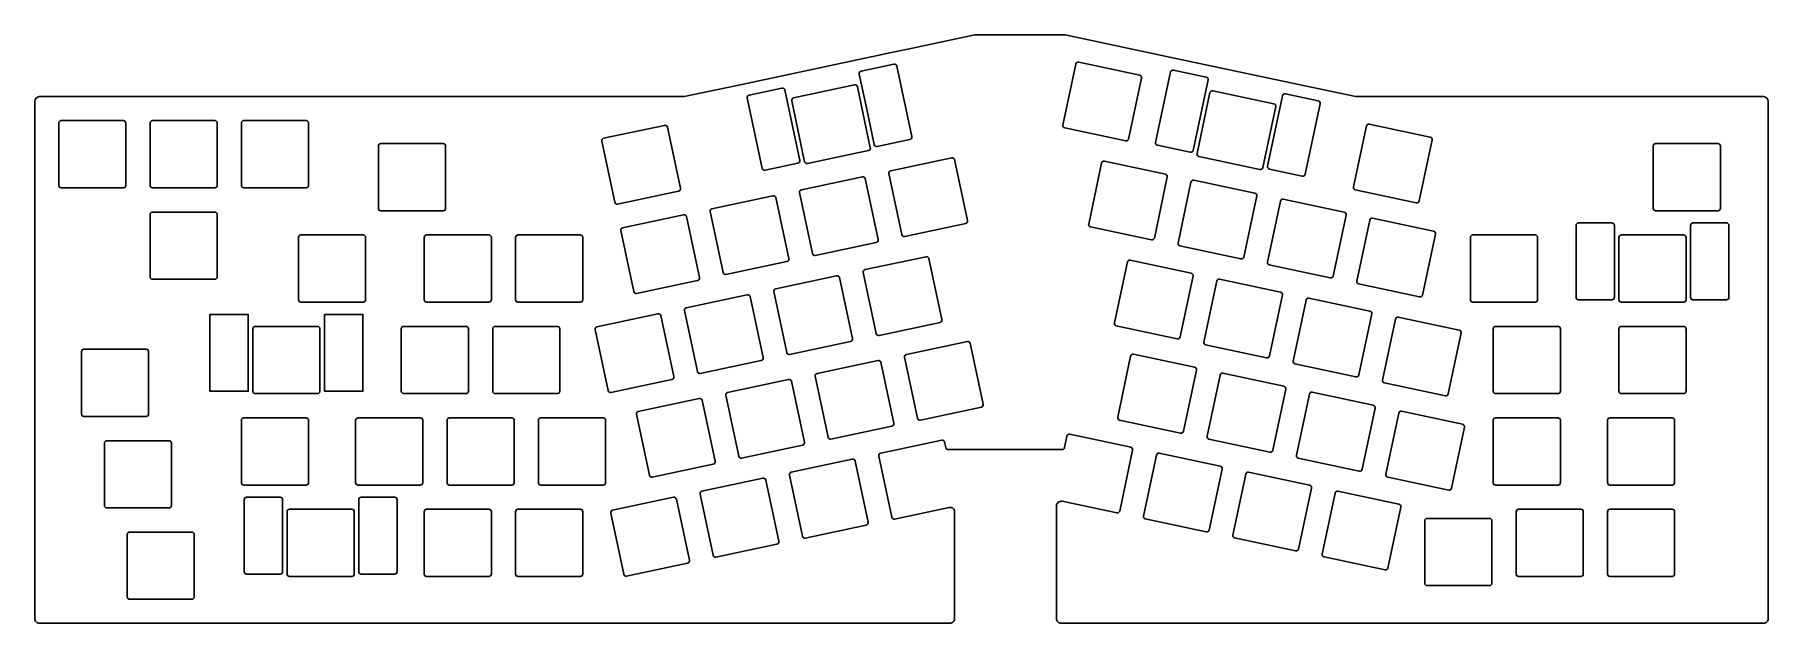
# Model space of a CAD drawing. Header units: millimetres. Extents: x -363 to -2, y -488 to -366.
import ezdxf

# ---------------------------------------------------------------- set-up
doc = ezdxf.new("R2010")
doc.units = ezdxf.units.MM
doc.layers.get('0').update_dxf_attribs({"linetype": 'CONTINUOUS'})

msp = doc.modelspace()

# ---------------------------------------------------------------- linework, layer by layer
for points in [[(-148.57, -451.58, -0.354119), (-149.06, -451.98), (-172.86, -451.98, -0.354119), (-173.35, -451.58), (-173.59, -450.44, 0.414214), (-174.18, -450.06), (-186.9, -452.76, 0.414214), (-187.28, -453.36), (-184.58, -466.07, 0.414214), (-183.99, -466.46), (-172.62, -464.04, -0.357532), (-171.5, -464.62), (-171.5, -487.19, -0.414214), (-172.5, -488.19), (-248.02, -488.19), (-252.52, -488.19), (-305.52, -488.19), (-362.27, -488.19, -0.414214), (-363.27, -487.19), (-363.27, -379.46, -0.412563), (-362.28, -378.46), (-309.02, -378.46), (-309.02, -378.46), (-249.02, -378.46), (-249.02, -378.46), (-227.89, -378.46), (-215.82, -375.9), (-183.67, -369.06), (-181.23, -368.54), (-167.26, -365.57, -0.052408), (-167.05, -365.55), (-148.65, -365.55, -0.052408), (-148.45, -365.57), (-126.33, -370.27), (-94.18, -377.11), (-87.81, -378.46), (-73.47, -378.46), (-73.47, -378.46), (-69.98, -378.46), (-16.98, -378.46), (-13.47, -378.46), (-13.47, -378.46), (-2.84, -378.46, -0.412255), (-1.85, -379.46), (-1.85, -487.19, -0.414214), (-2.85, -488.19), (-16.98, -488.19), (-69.98, -488.19), (-74.48, -488.19), (-149.26, -488.19, -0.414214), (-150.26, -487.19), (-150.26, -463.75, -0.476976), (-149.05, -462.77), (-137.67, -465.19, 0.414214), (-137.07, -464.81), (-134.37, -452.09, 0.414214), (-134.76, -451.5), (-147.47, -448.8, 0.414214), (-148.06, -449.18)], [(-191.36, -373.76), (-189.8, -381.1), (-188.24, -388.44, 0.414214), (-187.65, -388.82), (-180.8, -387.37, 0.414214), (-180.42, -386.77), (-183.54, -372.1, 0.414214), (-184.13, -371.72), (-190.98, -373.17, 0.414214)], [(-132.89, -373.99, -0.414214), (-132.5, -374.59), (-135.21, -387.3, -0.414214), (-135.8, -387.69), (-148.51, -384.98, -0.414214), (-148.9, -384.39), (-146.2, -371.68, -0.414214), (-145.6, -371.29)], [(-119.03, -374.38), (-125.88, -372.93, 0.414214), (-126.47, -373.31), (-129.59, -387.99, 0.414214), (-129.2, -388.58), (-122.36, -390.03, 0.414214), (-121.76, -389.65), (-118.64, -374.98, 0.414214)], [(-207.48, -376.68), (-214.33, -378.14, 0.414214), (-214.72, -378.73), (-211.6, -393.4, 0.414214), (-211.01, -393.79), (-204.16, -392.33, 0.414214), (-203.77, -391.74), (-206.89, -377.07, 0.414214)], [(-192.35, -376.02), (-205.07, -378.72, 0.414214), (-205.45, -379.32), (-202.75, -392.03, 0.414214), (-202.16, -392.42), (-189.44, -389.71, 0.414214), (-189.06, -389.12), (-191.76, -376.4, 0.414214)], [(-104.94, -379.93), (-117.65, -377.23, 0.414214), (-118.25, -377.62), (-120.95, -390.33, 0.414214), (-120.56, -390.93), (-107.85, -393.63, 0.414214), (-107.25, -393.24), (-104.55, -380.53, 0.414214)], [(-105.85, -393.54), (-99, -395, 0.414214), (-98.41, -394.61), (-95.29, -379.94, 0.414214), (-95.67, -379.35), (-102.52, -377.89, 0.414214), (-103.11, -378.28), (-106.23, -392.95, 0.414214)], [(-358.27, -383.96, -0.414214), (-357.77, -383.46), (-344.77, -383.46, -0.414214), (-344.27, -383.96), (-344.27, -396.96, -0.414214), (-344.77, -397.46), (-357.77, -397.46, -0.414214), (-358.27, -396.96)], [(-325.72, -383.46, -0.414214), (-325.22, -383.96), (-325.22, -396.96, -0.414214), (-325.72, -397.46), (-338.72, -397.46, -0.414214), (-339.22, -396.96), (-339.22, -383.96, -0.414214), (-338.72, -383.46)], [(-306.67, -383.46, -0.414214), (-306.17, -383.96), (-306.17, -396.96, -0.414214), (-306.67, -397.46), (-319.67, -397.46, -0.414214), (-320.17, -396.96), (-320.17, -383.96, -0.414214), (-319.67, -383.46)], [(-245.05, -387.73, -0.414214), (-244.67, -387.14), (-231.95, -384.44, -0.414214), (-231.36, -384.82), (-228.65, -397.54, -0.414214), (-229.04, -398.13), (-241.76, -400.83, -0.414214), (-242.35, -400.45)], [(-85.64, -384.55, -0.414214), (-85.04, -384.16), (-72.33, -386.87, -0.414214), (-71.94, -387.46), (-74.65, -400.17, -0.414214), (-75.24, -400.56), (-87.95, -397.86, -0.414214), (-88.34, -397.26)], [(-291.6, -388.73, -0.414214), (-291.1, -388.23), (-278.1, -388.23, -0.414214), (-277.6, -388.73), (-277.6, -401.73, -0.414214), (-278.1, -402.22), (-291.1, -402.22, -0.414214), (-291.6, -401.73)], [(-25.85, -388.73, -0.414214), (-25.35, -388.23), (-12.35, -388.23, -0.414214), (-11.85, -388.73), (-11.85, -401.73, -0.414214), (-12.35, -402.22), (-25.35, -402.22, -0.414214), (-25.85, -401.73)], [(-185.19, -394.48, -0.414214), (-184.8, -393.89), (-172.09, -391.19, -0.414214), (-171.5, -391.57), (-168.79, -404.29, -0.414214), (-169.18, -404.88), (-181.89, -407.58, -0.414214), (-182.49, -407.2)], [(-140.84, -392.29, -0.414214), (-140.25, -391.9), (-127.53, -394.61, -0.414214), (-127.15, -395.2), (-129.85, -407.92, -0.414214), (-130.44, -408.3), (-143.16, -405.6, -0.414214), (-143.54, -405.01)], [(-203.82, -398.44, -0.414214), (-203.44, -397.85), (-190.72, -395.15, -0.414214), (-190.13, -395.53), (-187.43, -408.25, -0.414214), (-187.81, -408.84), (-200.53, -411.55, -0.414214), (-201.12, -411.16)], [(-122.21, -396.25, -0.414214), (-121.61, -395.87), (-108.9, -398.57, -0.414214), (-108.51, -399.16), (-111.22, -411.88, -0.414214), (-111.81, -412.26), (-124.52, -409.56, -0.414214), (-124.91, -408.97)], [(-222.46, -402.41, -0.414214), (-222.07, -401.81), (-209.36, -399.11, -0.414214), (-208.76, -399.49), (-206.06, -412.21, -0.414214), (-206.44, -412.8), (-219.16, -415.51, -0.414214), (-219.75, -415.12)], [(-92.58, -415.84, -0.414214), (-93.17, -416.22), (-105.89, -413.52, -0.414214), (-106.28, -412.93), (-103.57, -400.21, -0.414214), (-102.98, -399.83), (-90.26, -402.53, -0.414214), (-89.88, -403.12)], [(-339.22, -403.01, -0.414214), (-338.72, -402.51), (-325.72, -402.51, -0.414214), (-325.22, -403.01), (-325.22, -416.01, -0.414214), (-325.72, -416.51), (-338.72, -416.51, -0.414214), (-339.22, -416.01)], [(-241.09, -406.37, -0.414214), (-240.71, -405.77), (-227.99, -403.07, -0.414214), (-227.4, -403.46), (-224.69, -416.17, -0.414214), (-225.08, -416.76), (-237.79, -419.47, -0.414214), (-238.39, -419.08)], [(-84.94, -404.17, -0.414214), (-84.35, -403.79), (-71.63, -406.49, -0.414214), (-71.25, -407.08), (-73.95, -419.8, -0.414214), (-74.54, -420.18), (-87.26, -417.48, -0.414214), (-87.64, -416.89)], [(-41.93, -405.28), (-41.93, -420.28, 0.414214), (-41.43, -420.77), (-34.43, -420.77, 0.414214), (-33.93, -420.28), (-33.93, -405.28, 0.414214), (-34.43, -404.78), (-41.43, -404.78, 0.414214)], [(-18.06, -405.28), (-18.06, -420.28, 0.414214), (-17.56, -420.77), (-10.56, -420.77, 0.414214), (-10.06, -420.28), (-10.06, -405.28, 0.414214), (-10.56, -404.78), (-17.56, -404.78, 0.414214)], [(-308.27, -407.78, -0.414214), (-307.77, -407.28), (-294.77, -407.28, -0.414214), (-294.27, -407.78), (-294.27, -420.77, -0.414214), (-294.77, -421.27), (-307.77, -421.27, -0.414214), (-308.27, -420.77)], [(-282.07, -407.78, -0.414214), (-281.57, -407.28), (-268.57, -407.28, -0.414214), (-268.07, -407.78), (-268.07, -420.77, -0.414214), (-268.57, -421.27), (-281.57, -421.27, -0.414214), (-282.07, -420.77)], [(-263.02, -407.78, -0.414214), (-262.52, -407.28), (-249.52, -407.28, -0.414214), (-249.02, -407.78), (-249.02, -420.77, -0.414214), (-249.52, -421.27), (-262.52, -421.27, -0.414214), (-263.02, -420.77)], [(-50.45, -407.28, -0.414214), (-49.95, -407.78), (-49.95, -420.77, -0.414214), (-50.45, -421.27), (-63.45, -421.27, -0.414214), (-63.95, -420.77), (-63.95, -407.78, -0.414214), (-63.45, -407.28)], [(-32.99, -407.78, -0.414214), (-32.49, -407.28), (-19.49, -407.28, -0.414214), (-18.99, -407.78), (-18.99, -420.77, -0.414214), (-19.49, -421.27), (-32.49, -421.27, -0.414214), (-32.99, -420.77)], [(-177.44, -411.8, -0.414214), (-176.85, -412.19), (-174.15, -424.9, -0.414214), (-174.53, -425.5), (-187.25, -428.2, -0.414214), (-187.84, -427.81), (-190.55, -415.1, -0.414214), (-190.16, -414.5)], [(-135.48, -412.9, -0.414214), (-134.89, -412.52), (-122.18, -415.22, -0.414214), (-121.79, -415.81), (-124.49, -428.53, -0.414214), (-125.09, -428.92), (-137.8, -426.21, -0.414214), (-138.19, -425.62)], [(-196.08, -415.76, -0.414214), (-195.49, -416.15), (-192.78, -428.86, -0.414214), (-193.17, -429.46), (-205.88, -432.16, -0.414214), (-206.48, -431.77), (-209.18, -419.06, -0.414214), (-208.79, -418.47)], [(-116.85, -416.86, -0.414214), (-116.26, -416.48), (-103.54, -419.18, -0.414214), (-103.16, -419.78), (-105.86, -432.49, -0.414214), (-106.45, -432.88), (-119.17, -430.17, -0.414214), (-119.55, -429.58)], [(-227.81, -423.02, -0.414214), (-227.43, -422.43), (-214.71, -419.72, -0.414214), (-214.12, -420.11), (-211.42, -432.82, -0.414214), (-211.8, -433.42), (-224.52, -436.12, -0.414214), (-225.11, -435.74)], [(-98.22, -420.83, -0.414214), (-97.62, -420.44), (-84.91, -423.14, -0.414214), (-84.52, -423.74), (-87.23, -436.45, -0.414214), (-87.82, -436.84), (-100.53, -434.13, -0.414214), (-100.92, -433.54)], [(-304.29, -426.32, -0.414214), (-303.79, -426.83), (-303.79, -439.83, -0.414214), (-304.29, -440.33), (-317.29, -440.33, -0.414214), (-317.79, -439.83), (-317.79, -426.83, -0.414214), (-317.29, -426.32)], [(-286.84, -426.83, -0.414214), (-286.34, -426.32), (-273.34, -426.32, -0.414214), (-272.84, -426.83), (-272.84, -439.83, -0.414214), (-273.34, -440.33), (-286.34, -440.33, -0.414214), (-286.84, -439.83)], [(-254.29, -426.32, -0.414214), (-253.79, -426.83), (-253.79, -439.83, -0.414214), (-254.29, -440.33), (-267.29, -440.33, -0.414214), (-267.79, -439.83), (-267.79, -426.83, -0.414214), (-267.29, -426.32)], [(-246.45, -426.98, -0.414214), (-246.06, -426.39), (-233.35, -423.68, -0.414214), (-232.75, -424.07), (-230.05, -436.79, -0.414214), (-230.43, -437.38), (-243.15, -440.08, -0.414214), (-243.74, -439.7)], [(-79.58, -424.79, -0.414214), (-78.99, -424.4), (-66.27, -427.1, -0.414214), (-65.89, -427.7), (-68.59, -440.41, -0.414214), (-69.18, -440.8), (-81.9, -438.1, -0.414214), (-82.29, -437.5)], [(-59.19, -426.83, -0.414214), (-58.69, -426.32), (-45.69, -426.32, -0.414214), (-45.19, -426.83), (-45.19, -439.83, -0.414214), (-45.69, -440.33), (-58.69, -440.33, -0.414214), (-59.19, -439.83)], [(-32.99, -426.83, -0.414214), (-32.49, -426.32), (-19.49, -426.32, -0.414214), (-18.99, -426.83), (-18.99, -439.83, -0.414214), (-19.49, -440.33), (-32.49, -440.33, -0.414214), (-32.99, -439.83)], [(-168.83, -429.45, -0.414214), (-168.23, -429.83), (-165.53, -442.55, -0.414214), (-165.91, -443.14), (-178.63, -445.84, -0.414214), (-179.22, -445.46), (-181.93, -432.74, -0.414214), (-181.54, -432.15)], [(-353.51, -431.59, -0.414214), (-353.01, -431.09), (-340.01, -431.09, -0.414214), (-339.51, -431.59), (-339.51, -444.59, -0.414214), (-340.01, -445.09), (-353.01, -445.09, -0.414214), (-353.51, -444.59)], [(-200.56, -436.7, -0.414214), (-200.17, -436.11), (-187.46, -433.41, -0.414214), (-186.87, -433.79), (-184.16, -446.51, -0.414214), (-184.55, -447.1), (-197.26, -449.8, -0.414214), (-197.86, -449.42)], [(-134.79, -432.53, -0.414214), (-134.19, -432.14), (-121.48, -434.85, -0.414214), (-121.09, -435.44), (-123.8, -448.15, -0.414214), (-124.39, -448.54), (-137.1, -445.84, -0.414214), (-137.49, -445.24)], [(-116.15, -436.49, -0.414214), (-115.56, -436.1), (-102.84, -438.81, -0.414214), (-102.46, -439.4), (-105.16, -452.12, -0.414214), (-105.75, -452.5), (-118.47, -449.8, -0.414214), (-118.86, -449.2)], [(-219.19, -440.66, -0.414214), (-218.81, -440.07), (-206.09, -437.37, -0.414214), (-205.5, -437.75), (-202.8, -450.47, -0.414214), (-203.18, -451.06), (-215.9, -453.76, -0.414214), (-216.49, -453.38)], [(-97.52, -440.45, -0.414214), (-96.93, -440.06), (-84.21, -442.77, -0.414214), (-83.83, -443.36), (-86.53, -456.08, -0.414214), (-87.12, -456.46), (-99.84, -453.76, -0.414214), (-100.22, -453.17)], [(-237.83, -444.62, -0.414214), (-237.44, -444.03), (-224.73, -441.33, -0.414214), (-224.13, -441.71), (-221.43, -454.43, -0.414214), (-221.82, -455.02), (-234.53, -457.72, -0.414214), (-235.12, -457.34)], [(-78.89, -444.41, -0.414214), (-78.29, -444.02), (-65.58, -446.73, -0.414214), (-65.19, -447.32), (-67.89, -460.04, -0.414214), (-68.49, -460.42), (-81.2, -457.72, -0.414214), (-81.59, -457.13)], [(-320.17, -445.88, -0.414214), (-319.67, -445.38), (-306.67, -445.38, -0.414214), (-306.17, -445.88), (-306.17, -458.88, -0.414214), (-306.67, -459.38), (-319.67, -459.38, -0.414214), (-320.17, -458.88)], [(-296.36, -445.88, -0.414214), (-295.86, -445.38), (-282.86, -445.38, -0.414214), (-282.36, -445.88), (-282.36, -458.88, -0.414214), (-282.86, -459.38), (-295.86, -459.38, -0.414214), (-296.36, -458.88)], [(-277.31, -445.88, -0.414214), (-276.81, -445.38), (-263.81, -445.38, -0.414214), (-263.31, -445.88), (-263.31, -458.88, -0.414214), (-263.81, -459.38), (-276.81, -459.38, -0.414214), (-277.31, -458.88)], [(-258.26, -445.88, -0.414214), (-257.76, -445.38), (-244.76, -445.38, -0.414214), (-244.26, -445.88), (-244.26, -458.88, -0.414214), (-244.76, -459.38), (-257.76, -459.38, -0.414214), (-258.26, -458.88)], [(-59.19, -445.88, -0.414214), (-58.69, -445.38), (-45.69, -445.38, -0.414214), (-45.19, -445.88), (-45.19, -458.88, -0.414214), (-45.69, -459.38), (-58.69, -459.38, -0.414214), (-59.19, -458.88)], [(-35.38, -445.88, -0.414214), (-34.88, -445.38), (-21.88, -445.38, -0.414214), (-21.38, -445.88), (-21.38, -458.88, -0.414214), (-21.88, -459.38), (-34.88, -459.38, -0.414214), (-35.38, -458.88)], [(-348.75, -450.64, -0.414214), (-348.25, -450.14), (-335.25, -450.14, -0.414214), (-334.75, -450.64), (-334.75, -463.64, -0.414214), (-335.25, -464.14), (-348.25, -464.14, -0.414214), (-348.75, -463.64)], [(-192.82, -454.02, -0.414214), (-192.22, -454.41), (-189.52, -467.12, -0.414214), (-189.9, -467.71), (-202.62, -470.42, -0.414214), (-203.21, -470.03), (-205.92, -457.32, -0.414214), (-205.53, -456.72)], [(-129.43, -453.14, -0.414214), (-128.84, -452.76), (-116.12, -455.46, -0.414214), (-115.74, -456.05), (-118.44, -468.77, -0.414214), (-119.03, -469.15), (-131.75, -466.45, -0.414214), (-132.13, -465.86)], [(-224.55, -461.28, -0.414214), (-224.16, -460.68), (-211.45, -457.98, -0.414214), (-210.86, -458.37), (-208.15, -471.08, -0.414214), (-208.54, -471.68), (-221.25, -474.38, -0.414214), (-221.85, -473.99)], [(-97.49, -459.42, -0.414214), (-97.1, -460.01), (-99.81, -472.73, -0.414214), (-100.4, -473.11), (-113.11, -470.41, -0.414214), (-113.5, -469.82), (-110.8, -457.1, -0.414214), (-110.2, -456.72)], [(-319.59, -462.42), (-319.59, -477.43, 0.414214), (-319.09, -477.93), (-312.09, -477.93, 0.414214), (-311.59, -477.43), (-311.59, -462.42, 0.414214), (-312.09, -461.92), (-319.09, -461.92, 0.414214)], [(-295.71, -462.42), (-295.71, -477.43, 0.414214), (-295.21, -477.93), (-288.21, -477.93, 0.414214), (-287.71, -477.43), (-287.71, -462.42, 0.414214), (-288.21, -461.92), (-295.21, -461.92, 0.414214)], [(-243.18, -465.24, -0.414214), (-242.8, -464.64), (-230.08, -461.94, -0.414214), (-229.49, -462.33), (-226.79, -475.04, -0.414214), (-227.17, -475.64), (-239.89, -478.34, -0.414214), (-240.48, -477.95)], [(-92.16, -461.06, -0.414214), (-91.57, -460.68), (-78.85, -463.38, -0.414214), (-78.47, -463.97), (-81.17, -476.69, -0.414214), (-81.76, -477.08), (-94.48, -474.37, -0.414214), (-94.87, -473.78)], [(-310.65, -464.93, -0.414214), (-310.15, -464.43), (-297.15, -464.43, -0.414214), (-296.65, -464.93), (-296.65, -477.93, -0.414214), (-297.15, -478.43), (-310.15, -478.43, -0.414214), (-310.65, -477.93)], [(-282.07, -464.93, -0.414214), (-281.57, -464.43), (-268.57, -464.43, -0.414214), (-268.07, -464.93), (-268.07, -477.93, -0.414214), (-268.57, -478.43), (-281.57, -478.43, -0.414214), (-282.07, -477.93)], [(-249.52, -464.43, -0.414214), (-249.02, -464.93), (-249.02, -477.93, -0.414214), (-249.52, -478.43), (-262.52, -478.43, -0.414214), (-263.02, -477.93), (-263.02, -464.93, -0.414214), (-262.52, -464.43)], [(-54.42, -464.93, -0.414214), (-53.92, -464.43), (-40.93, -464.43, -0.414214), (-40.43, -464.93), (-40.43, -477.93, -0.414214), (-40.93, -478.43), (-53.92, -478.43, -0.414214), (-54.42, -477.93)], [(-35.38, -464.93, -0.414214), (-34.88, -464.43), (-21.88, -464.43, -0.414214), (-21.38, -464.93), (-21.38, -477.93, -0.414214), (-21.88, -478.43), (-34.88, -478.43, -0.414214), (-35.38, -477.93)], [(-330.48, -469.19, -0.414214), (-329.99, -469.69), (-329.99, -482.69, -0.414214), (-330.48, -483.19), (-343.49, -483.19, -0.414214), (-343.99, -482.69), (-343.99, -469.69, -0.414214), (-343.49, -469.19)], [(-73.47, -466.83, -0.414214), (-72.97, -466.33), (-59.98, -466.33, -0.414214), (-59.48, -466.83), (-59.48, -479.83, -0.414214), (-59.98, -480.33), (-72.97, -480.33, -0.414214), (-73.47, -479.83)]]:
    msp.add_lwpolyline(points, format="xyb", close=True)
for points in [[(-326.73, -423.83), (-326.73, -439.83), (-318.73, -439.83), (-318.73, -423.83)], [(-302.85, -423.83), (-302.85, -439.83), (-294.85, -439.83), (-294.85, -423.83)]]:
    msp.add_lwpolyline(points, close=True)

doc.saveas('drawing.dxf')
